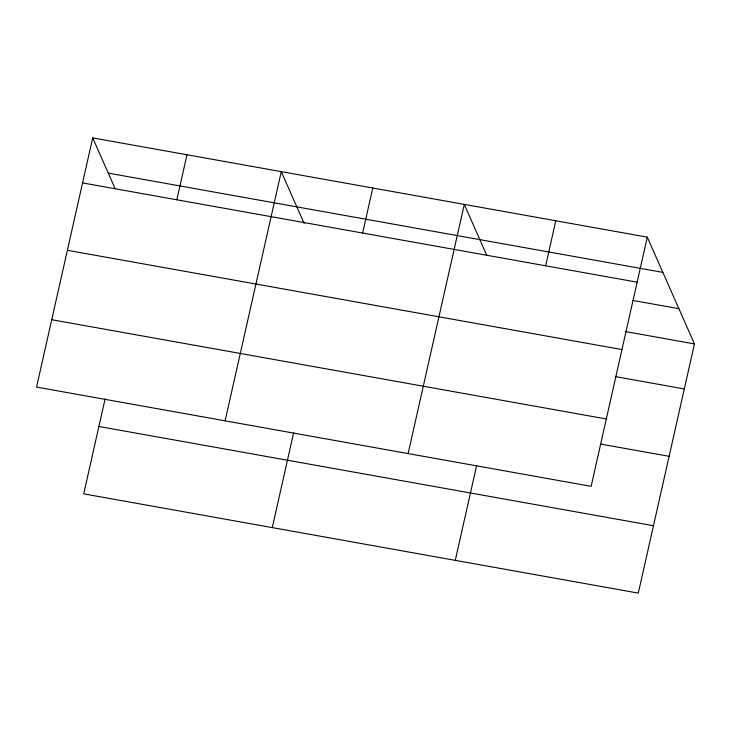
<?xml version="1.0" encoding="UTF-8"?>
<svg xmlns="http://www.w3.org/2000/svg" width="731" height="731" viewBox="0 0 731 731"><rect width="100%" height="100%" fill="white"/><g stroke="black" fill="none" stroke-linecap="round" stroke-linejoin="round"><path stroke-width="1.1" d="M92.709 137.885L36.55 387.083L591.132 486.343L647.291 237.146L92.709 137.885L115.142 188.68M105.1 398.934L83.709 493.854L638.291 593.115L694.45 343.917L647.291 237.146M176.838 199.791L186.99 154.762M225.102 420.837L281.271 171.63L304.16 223.467M272.27 527.599L293.661 432.679M362.622 233.043L372.773 188.013M408.117 453.595L464.276 204.388L486.709 255.183M455.276 560.357L476.667 465.437M545.637 265.801L555.779 220.771M108.27 173.119L662.853 272.38M82.557 182.914L637.14 282.175M633.137 300.487L678.889 308.683M625.261 331.527L694.45 343.917M67.38 250.294L621.953 349.555M615.118 376.556L684.298 388.947M51.737 319.712L606.31 418.973M601.046 444.137L669.121 456.318M98.895 426.475L653.477 525.735"/></g></svg>
